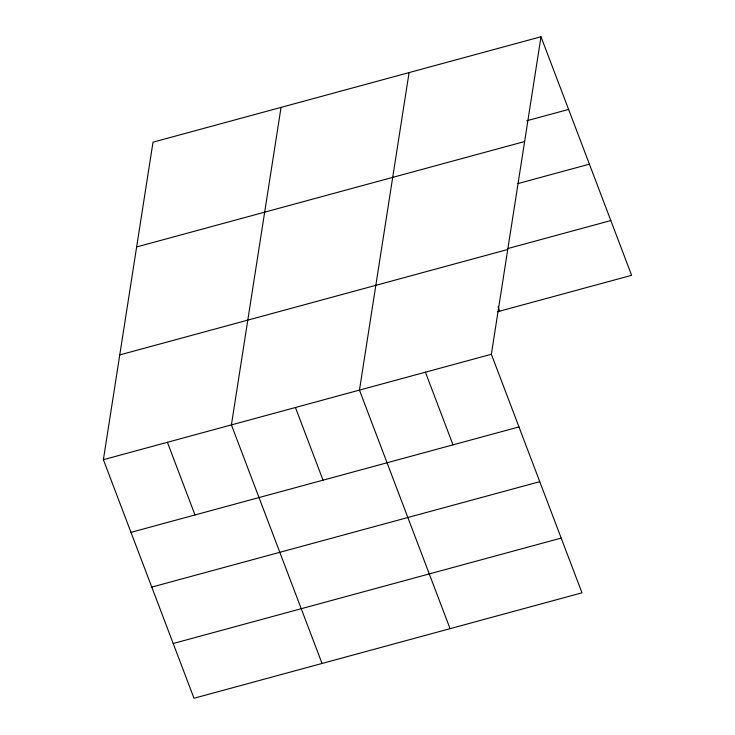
<?xml version="1.0" encoding="UTF-8"?>
<svg xmlns="http://www.w3.org/2000/svg" width="735" height="735" viewBox="0 0 735 735"><rect width="100%" height="100%" fill="white"/><g stroke="black" fill="none" stroke-linecap="round" stroke-linejoin="round"><path stroke-width="1.1" d="M540.997 36.75L491.366 354.27L581.982 592.823L194.003 698.25L103.378 459.687L153.018 142.177L540.997 36.75L631.622 275.313L497.494 311.75M281.046 107.383L231.415 424.904L322.031 663.457M409.083 72.59L359.452 390.11L450.068 628.673M526.83 120.76L568.605 109.414M136.636 246.951L524.625 141.533M517.945 183.575L589.396 164.162M507.49 248.641L610.822 220.564M119.759 354.913L507.747 249.487M103.378 459.687L491.366 354.27M130.977 532.351L518.965 426.934M151.777 587.1L539.766 481.673M173.203 643.502L561.191 538.084M498.073 306.863L499.708 311.153M425.409 372.186L453.008 444.85M295.433 407.502L323.033 480.166M167.396 442.295L194.995 514.959"/></g></svg>
